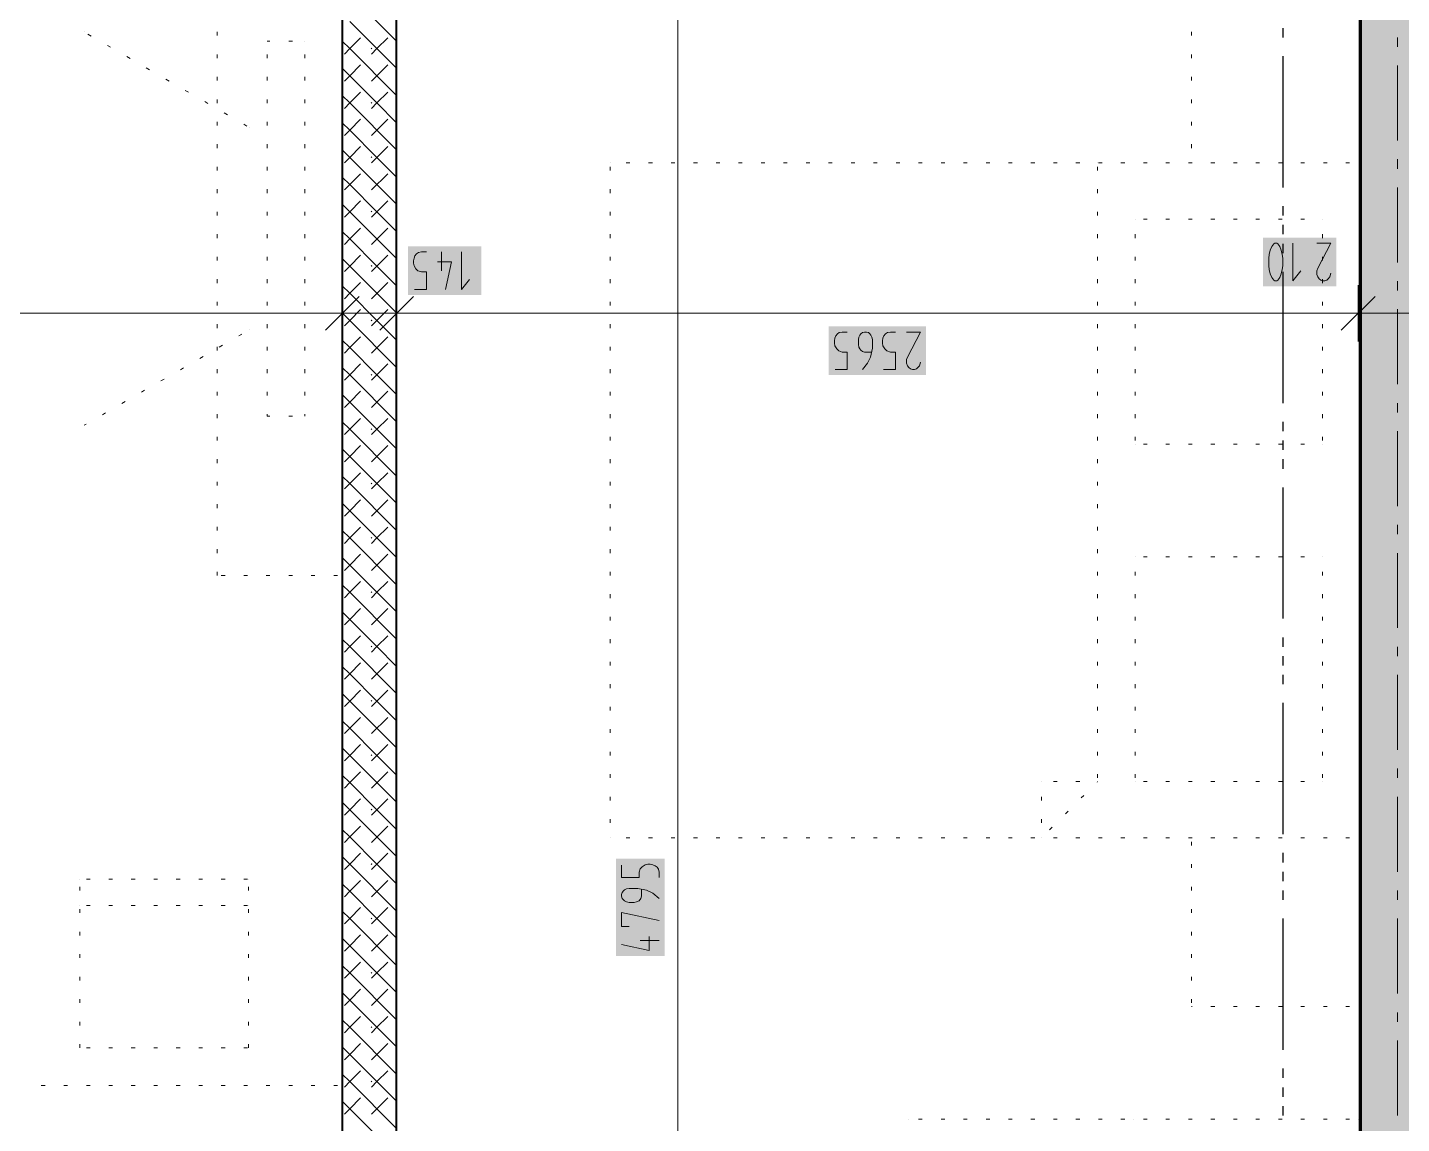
# Model space of a CAD drawing. Header units: millimetres. Extents: x 0 to 594, y 0 to 420.
# Drawn here: x 190.24 to 227.29, y 310.75 to 340.31 of the extents above; entities that cross this region are included whole.
import ezdxf

# ---------------------------------------------------------------- set-up
doc = ezdxf.new("R2010")
doc.units = ezdxf.units.MM
doc.header["$LTSCALE"] = 8
for name, color, linetype in [('PDF_Koty delkove', 7, 'Continuous'), ('PDF_Nabytek', 7, 'Continuous'), ('PDF_Osy hlavni', 7, 'Continuous'), ('PDF_Pozarni useky', 7, 'Continuous'), ('PDF_Pricky zdene', 7, 'Continuous'), ('PDF_Steny obvodove nosne', 7, 'Continuous')]:
    doc.layers.add(name, color=color, linetype=linetype)

msp = doc.modelspace()

# ---------------------------------------------------------------- linework, layer by layer
at = {"layer": 'PDF_Koty delkove', "lineweight": 18}
for points in [[(207.775, 158.52), (207.775, 192.275), (207.775, 196.529), (207.775, 208.798), (207.775, 218.571), (207.775, 220.037), (207.775, 221.553), (207.775, 225.683), (207.775, 240.964), (207.775, 243.694), (207.775, 258.858), (207.775, 261.386), (207.775, 264.115), (207.775, 294.09), (207.775, 295.556), (207.775, 344.032), (207.775, 347.874)], [(200.674, 333.241), (200.998, 333.241), (200.998, 333.713), (200.862, 333.713), (200.768, 333.747), (200.714, 333.798), (200.661, 333.881), (200.647, 333.948), (200.647, 334.016), (200.661, 334.084), (200.687, 334.15), (200.728, 334.201), (200.781, 334.235), (200.862, 334.252), (200.998, 334.252)], [(201.403, 334.252), (201.403, 333.747)], [(201.943, 334.252), (201.943, 333.241), (202.159, 333.51)], [(223.711, 334.084), (223.711, 333.882), (223.725, 333.782), (223.752, 333.663), (223.792, 333.562), (223.846, 333.495), (223.873, 333.478), (223.927, 333.478), (223.954, 333.495), (224.008, 333.562), (224.048, 333.663), (224.076, 333.782), (224.09, 333.882), (224.09, 334.084), (224.076, 334.185), (224.048, 334.303), (224.008, 334.404), (223.954, 334.472), (223.927, 334.489), (223.873, 334.489), (223.846, 334.472), (223.792, 334.404)], [(223.792, 334.404), (223.752, 334.303), (223.725, 334.185), (223.711, 334.084)], [(224.36, 334.489), (224.36, 333.478), (224.575, 333.747)], [(225.008, 334.489), (225.386, 334.489), (225.034, 333.815), (225.008, 333.747), (225.008, 333.646), (225.034, 333.58), (225.075, 333.529), (225.115, 333.495), (225.17, 333.478), (225.223, 333.478), (225.277, 333.495), (225.318, 333.529), (225.358, 333.58), (225.386, 333.68)], [(201.295, 333.983), (201.673, 333.983), (201.51, 333.241)], [(198.726, 333.358), (198.726, 332.6), (198.726, 331.841)], [(200.192, 333.358), (200.192, 332.6), (200.192, 331.841)], [(226.124, 333.358), (226.124, 332.6), (226.124, 331.841)], [(199.181, 333.055), (198.271, 332.145)], [(200.647, 333.055), (199.737, 332.145)], [(226.579, 333.055), (225.669, 332.145)], [(291.938, 332.6), (290.473, 332.6), (289.815, 332.6), (265.973, 332.6), (263.883, 332.6), (262.417, 332.6), (240.314, 332.6), (228.247, 332.6), (226.124, 332.6), (220.319, 332.6), (220.304, 332.6), (200.192, 332.6), (198.726, 332.6), (192.141, 332.6), (164.556, 332.6), (162.433, 332.6), (134.833, 332.6), (128.262, 332.6), (126.796, 332.6), (92.019, 332.6), (89.744, 332.6), (88.278, 332.6), (87.52, 332.6)], [(212.023, 331.083), (212.347, 331.083), (212.347, 331.554), (212.212, 331.554), (212.118, 331.589), (212.064, 331.639), (212.01, 331.723), (211.997, 331.79), (211.997, 331.858), (212.01, 331.925), (212.037, 331.992), (212.078, 332.043), (212.131, 332.077), (212.212, 332.094), (212.347, 332.094)], [(212.995, 331.554), (212.807, 331.554), (212.752, 331.572), (212.712, 331.605), (212.685, 331.639), (212.658, 331.689), (212.645, 331.757), (212.645, 331.891), (212.658, 331.959), (212.685, 332.009), (212.712, 332.043), (212.752, 332.077), (212.807, 332.094), (212.86, 332.094), (212.914, 332.077), (212.955, 332.043), (212.982, 332.009), (213.009, 331.959), (213.023, 331.891), (213.023, 331.655), (212.969, 331.42)], [(213.319, 331.083), (213.644, 331.083), (213.644, 331.554), (213.508, 331.554), (213.414, 331.589), (213.36, 331.639), (213.307, 331.723), (213.293, 331.79), (213.293, 331.858), (213.307, 331.925), (213.333, 331.992), (213.374, 332.043), (213.427, 332.077), (213.508, 332.094), (213.644, 332.094)], [(213.941, 332.094), (214.319, 332.094), (213.968, 331.42), (213.941, 331.352), (213.941, 331.251), (213.968, 331.184), (214.008, 331.134), (214.049, 331.099), (214.103, 331.083), (214.156, 331.083), (214.211, 331.099), (214.251, 331.134), (214.292, 331.184), (214.319, 331.284)], [(212.969, 331.42), (212.888, 331.251), (212.752, 331.083)], [(206.259, 317.715), (206.259, 317.391), (206.73, 317.391), (206.73, 317.527), (206.764, 317.621), (206.815, 317.675), (206.898, 317.728), (206.965, 317.742), (207.033, 317.742), (207.101, 317.728), (207.167, 317.702), (207.218, 317.661), (207.252, 317.608), (207.269, 317.527), (207.269, 317.391)], [(207.269, 316.824), (207.101, 316.96), (206.932, 317.041), (206.696, 317.094), (206.46, 317.094), (206.393, 317.08), (206.342, 317.054), (206.309, 317.027), (206.275, 316.986), (206.259, 316.932), (206.259, 316.879), (206.275, 316.824), (206.309, 316.784), (206.342, 316.757), (206.393, 316.73), (206.46, 316.716), (206.595, 316.716), (206.662, 316.73), (206.73, 316.757), (206.78, 316.824), (206.797, 316.879), (206.797, 317.067)], [(206.46, 316.068), (206.259, 316.068), (206.259, 316.446), (207.269, 316.231)], [(207, 315.798), (207, 315.42), (206.259, 315.582)], [(207.269, 315.69), (206.764, 315.69)]]:
    msp.add_lwpolyline(points, dxfattribs=at)
at = {"layer": 'PDF_Koty delkove', "color": 7, "lineweight": 18, "true_color": 0xffffff, "transparency": 33554559}
for points in [[(225.538, 334.641), (223.56, 334.641), (225.538, 333.327), (223.56, 333.327)], [(202.473, 334.404), (200.496, 334.404), (202.473, 333.09), (200.496, 333.09)], [(214.471, 332.246), (211.845, 332.246), (214.471, 330.932), (211.845, 330.932)], [(207.421, 315.268), (207.421, 317.894), (206.107, 315.268), (206.107, 317.894)]]:
    msp.add_solid(points, dxfattribs=at)
at = {"layer": 'PDF_Nabytek', "lineweight": 13}
for points in [[(191.761, 340.186), (191.761, 340.186)], [(195.348, 340.087), (195.348, 340.188)], [(198.727, 340.087), (198.727, 340.188)], [(221.625, 340.087), (221.625, 340.188)], [(226.174, 340.087), (226.174, 340.188)], [(191.953, 340.075), (191.866, 340.126)], [(192.479, 339.772), (192.391, 339.823)], [(196.777, 339.938), (196.705, 339.938)], [(196.705, 339.938), (196.705, 339.938)], [(196.705, 339.938), (196.705, 339.938)], [(197.384, 339.938), (197.283, 339.938)], [(197.716, 339.938), (197.716, 339.938)], [(197.716, 339.938), (197.716, 339.938)], [(193.004, 339.469), (192.916, 339.519)], [(195.348, 339.48), (195.348, 339.581)], [(196.705, 339.48), (196.705, 339.581)], [(197.716, 339.48), (197.716, 339.581)], [(198.727, 339.48), (198.727, 339.581)], [(221.625, 339.48), (221.625, 339.581)], [(226.174, 339.48), (226.174, 339.581)], [(193.529, 339.165), (193.442, 339.216)], [(194.055, 338.862), (193.967, 338.913)], [(195.348, 338.874), (195.348, 338.975)], [(196.705, 338.874), (196.705, 338.975)], [(197.716, 338.874), (197.716, 338.975)], [(198.727, 338.874), (198.727, 338.975)], [(221.625, 338.874), (221.625, 338.975)], [(226.174, 338.874), (226.174, 338.975)], [(194.58, 338.559), (194.492, 338.609)], [(195.348, 338.267), (195.348, 338.368)], [(196.705, 338.267), (196.705, 338.368)], [(197.716, 338.267), (197.716, 338.368)], [(198.727, 338.267), (198.727, 338.368)], [(221.625, 338.267), (221.625, 338.368)], [(226.174, 338.267), (226.174, 338.368)], [(195.105, 338.256), (195.018, 338.306)], [(195.631, 337.952), (195.543, 338.003)], [(195.348, 337.661), (195.348, 337.762)], [(196.156, 337.649), (196.068, 337.7)], [(196.223, 337.61), (196.223, 337.61)], [(196.705, 337.661), (196.705, 337.762)], [(197.716, 337.661), (197.716, 337.762)], [(198.727, 337.661), (198.727, 337.762)], [(221.625, 337.661), (221.625, 337.762)], [(226.174, 337.661), (226.174, 337.762)], [(195.348, 337.054), (195.348, 337.155)], [(196.705, 337.054), (196.705, 337.155)], [(197.716, 337.054), (197.716, 337.155)], [(198.727, 337.054), (198.727, 337.155)], [(221.625, 337.054), (221.625, 337.155)], [(226.174, 337.054), (226.174, 337.155)], [(195.348, 336.447), (195.348, 336.549)], [(196.705, 336.447), (196.705, 336.549)], [(197.716, 336.447), (197.716, 336.549)], [(198.727, 336.447), (198.727, 336.549)], [(205.955, 336.652), (205.955, 336.652)], [(205.955, 336.652), (205.955, 336.652)], [(205.955, 336.447), (205.955, 336.549)], [(206.483, 336.652), (206.381, 336.652)], [(207.089, 336.652), (206.988, 336.652)], [(207.696, 336.652), (207.595, 336.652)], [(208.302, 336.652), (208.201, 336.652)], [(208.909, 336.652), (208.808, 336.652)], [(209.515, 336.652), (209.414, 336.652)], [(210.122, 336.652), (210.021, 336.652)], [(210.729, 336.652), (210.628, 336.652)], [(211.335, 336.652), (211.234, 336.652)], [(211.942, 336.652), (211.841, 336.652)], [(212.548, 336.652), (212.447, 336.652)], [(213.155, 336.652), (213.054, 336.652)], [(213.762, 336.652), (213.66, 336.652)], [(214.368, 336.652), (214.267, 336.652)], [(214.975, 336.652), (214.874, 336.652)], [(215.581, 336.652), (215.48, 336.652)], [(216.188, 336.652), (216.087, 336.652)], [(216.794, 336.652), (216.693, 336.652)], [(217.401, 336.652), (217.3, 336.652)], [(218.008, 336.652), (217.907, 336.652)], [(218.614, 336.652), (218.513, 336.652)], [(219.098, 336.652), (219.098, 336.652)], [(219.098, 336.447), (219.098, 336.549)], [(219.221, 336.652), (219.12, 336.652)], [(219.827, 336.652), (219.726, 336.652)], [(220.434, 336.652), (220.333, 336.652)], [(221.04, 336.652), (220.939, 336.652)], [(221.647, 336.652), (221.546, 336.652)], [(221.625, 336.652), (221.625, 336.652)], [(222.254, 336.652), (222.153, 336.652)], [(222.86, 336.652), (222.759, 336.652)], [(223.467, 336.652), (223.366, 336.652)], [(224.073, 336.652), (223.972, 336.652)], [(224.68, 336.652), (224.579, 336.652)], [(225.287, 336.652), (225.185, 336.652)], [(225.893, 336.652), (225.792, 336.652)], [(226.174, 336.652), (226.174, 336.652)], [(226.174, 336.652), (226.174, 336.652)], [(226.174, 336.652), (226.174, 336.652)], [(226.174, 336.447), (226.174, 336.549)], [(195.348, 335.841), (195.348, 335.942)], [(196.705, 335.841), (196.705, 335.942)], [(197.716, 335.841), (197.716, 335.942)], [(198.727, 335.841), (198.727, 335.942)], [(205.955, 335.841), (205.955, 335.942)], [(219.098, 335.841), (219.098, 335.942)], [(226.174, 335.841), (226.174, 335.942)], [(195.348, 335.234), (195.348, 335.335)], [(196.705, 335.234), (196.705, 335.335)], [(197.716, 335.234), (197.716, 335.335)], [(198.727, 335.234), (198.727, 335.335)], [(205.955, 335.234), (205.955, 335.335)], [(219.098, 335.234), (219.098, 335.335)], [(220.108, 335.136), (220.108, 335.136)], [(220.108, 335.136), (220.108, 335.136)], [(220.434, 335.136), (220.333, 335.136)], [(221.04, 335.136), (220.939, 335.136)], [(221.647, 335.136), (221.546, 335.136)], [(222.254, 335.136), (222.153, 335.136)], [(222.86, 335.136), (222.759, 335.136)], [(223.467, 335.136), (223.366, 335.136)], [(224.073, 335.136), (223.972, 335.136)], [(224.68, 335.136), (224.579, 335.136)], [(225.163, 335.136), (225.163, 335.136)], [(225.163, 335.136), (225.163, 335.136)], [(226.174, 335.234), (226.174, 335.335)], [(195.348, 334.628), (195.348, 334.729)], [(196.705, 334.628), (196.705, 334.729)], [(197.716, 334.628), (197.716, 334.729)], [(198.727, 334.628), (198.727, 334.729)], [(205.955, 334.628), (205.955, 334.729)], [(219.098, 334.628), (219.098, 334.729)], [(220.108, 334.628), (220.108, 334.729)], [(225.163, 334.628), (225.163, 334.729)], [(226.174, 334.628), (226.174, 334.729)], [(195.348, 334.021), (195.348, 334.122)], [(196.705, 334.021), (196.705, 334.122)], [(197.716, 334.021), (197.716, 334.122)], [(198.727, 334.021), (198.727, 334.122)], [(205.955, 334.021), (205.955, 334.122)], [(219.098, 334.021), (219.098, 334.122)], [(220.108, 334.021), (220.108, 334.122)], [(225.163, 334.021), (225.163, 334.122)], [(226.174, 334.021), (226.174, 334.122)], [(195.348, 333.415), (195.348, 333.516)], [(196.705, 333.415), (196.705, 333.516)], [(197.716, 333.415), (197.716, 333.516)], [(198.727, 333.415), (198.727, 333.516)], [(205.955, 333.415), (205.955, 333.516)], [(219.098, 333.415), (219.098, 333.516)], [(220.108, 333.415), (220.108, 333.516)], [(225.163, 333.415), (225.163, 333.516)], [(226.174, 333.415), (226.174, 333.516)], [(195.348, 332.808), (195.348, 332.909)], [(196.705, 332.808), (196.705, 332.909)], [(197.716, 332.808), (197.716, 332.909)], [(198.727, 332.808), (198.727, 332.909)], [(205.955, 332.808), (205.955, 332.909)], [(219.098, 332.808), (219.098, 332.909)], [(220.108, 332.808), (220.108, 332.909)], [(225.163, 332.808), (225.163, 332.909)], [(226.174, 332.808), (226.174, 332.909)], [(195.348, 332.201), (195.348, 332.302)], [(195.935, 331.989), (196.022, 332.04)], [(196.223, 332.156), (196.223, 332.156)], [(196.705, 332.201), (196.705, 332.302)], [(197.716, 332.201), (197.716, 332.302)], [(198.727, 332.201), (198.727, 332.302)], [(205.955, 332.201), (205.955, 332.302)], [(219.098, 332.201), (219.098, 332.302)], [(220.108, 332.201), (220.108, 332.302)], [(225.163, 332.201), (225.163, 332.302)], [(226.174, 332.201), (226.174, 332.302)], [(195.348, 331.595), (195.348, 331.696)], [(195.41, 331.686), (195.497, 331.736)], [(196.705, 331.595), (196.705, 331.696)], [(197.716, 331.595), (197.716, 331.696)], [(198.727, 331.595), (198.727, 331.696)], [(205.955, 331.595), (205.955, 331.696)], [(219.098, 331.595), (219.098, 331.696)], [(220.108, 331.595), (220.108, 331.696)], [(225.163, 331.595), (225.163, 331.696)], [(226.174, 331.595), (226.174, 331.696)], [(194.884, 331.382), (194.972, 331.433)], [(194.359, 331.079), (194.447, 331.13)], [(195.348, 330.988), (195.348, 331.089)], [(196.705, 330.988), (196.705, 331.089)], [(197.716, 330.988), (197.716, 331.089)], [(198.727, 330.988), (198.727, 331.089)], [(205.955, 330.988), (205.955, 331.089)], [(219.098, 330.988), (219.098, 331.089)], [(220.108, 330.988), (220.108, 331.089)], [(225.163, 330.988), (225.163, 331.089)], [(226.174, 330.988), (226.174, 331.089)], [(193.834, 330.776), (193.921, 330.826)], [(192.783, 330.169), (192.871, 330.22)], [(193.308, 330.473), (193.396, 330.523)], [(195.348, 330.382), (195.348, 330.483)], [(196.705, 330.382), (196.705, 330.483)], [(197.716, 330.382), (197.716, 330.483)], [(198.727, 330.382), (198.727, 330.483)], [(205.955, 330.382), (205.955, 330.483)], [(219.098, 330.382), (219.098, 330.483)], [(220.108, 330.382), (220.108, 330.483)], [(225.163, 330.382), (225.163, 330.483)], [(226.174, 330.382), (226.174, 330.483)], [(192.258, 329.866), (192.345, 329.917)], [(195.348, 329.775), (195.348, 329.876)], [(196.777, 329.828), (196.705, 329.828), (196.705, 329.876)], [(196.705, 329.828), (196.705, 329.828)], [(197.384, 329.828), (197.283, 329.828)], [(197.716, 329.828), (197.716, 329.876)], [(197.716, 329.828), (197.716, 329.828)], [(197.716, 329.828), (197.716, 329.828)], [(198.727, 329.775), (198.727, 329.876)], [(205.955, 329.775), (205.955, 329.876)], [(219.098, 329.775), (219.098, 329.876)], [(220.108, 329.775), (220.108, 329.876)], [(225.163, 329.775), (225.163, 329.876)], [(226.174, 329.775), (226.174, 329.876)], [(191.761, 329.579), (191.82, 329.613)], [(191.761, 329.579), (191.761, 329.579)], [(195.348, 329.168), (195.348, 329.27)], [(198.727, 329.168), (198.727, 329.27)], [(205.955, 329.168), (205.955, 329.27)], [(219.098, 329.168), (219.098, 329.27)], [(220.108, 329.168), (220.108, 329.27)], [(220.108, 329.07), (220.108, 329.07)], [(220.108, 329.07), (220.108, 329.07)], [(220.434, 329.07), (220.333, 329.07)], [(221.04, 329.07), (220.939, 329.07)], [(221.647, 329.07), (221.546, 329.07)], [(222.254, 329.07), (222.153, 329.07)], [(222.86, 329.07), (222.759, 329.07)], [(223.467, 329.07), (223.366, 329.07)], [(224.073, 329.07), (223.972, 329.07)], [(224.68, 329.07), (224.579, 329.07)], [(225.163, 329.168), (225.163, 329.27)], [(225.163, 329.07), (225.163, 329.07)], [(225.163, 329.07), (225.163, 329.07)], [(226.174, 329.168), (226.174, 329.27)], [(195.348, 328.562), (195.348, 328.663)], [(198.727, 328.562), (198.727, 328.663)], [(205.955, 328.562), (205.955, 328.663)], [(219.098, 328.562), (219.098, 328.663)], [(226.174, 328.562), (226.174, 328.663)], [(195.348, 327.955), (195.348, 328.056)], [(198.727, 327.955), (198.727, 328.056)], [(205.955, 327.955), (205.955, 328.056)], [(219.098, 327.955), (219.098, 328.056)], [(226.174, 327.955), (226.174, 328.056)], [(195.348, 327.349), (195.348, 327.45)], [(198.727, 327.349), (198.727, 327.45)], [(205.955, 327.349), (205.955, 327.45)], [(219.098, 327.349), (219.098, 327.45)], [(226.174, 327.349), (226.174, 327.45)], [(195.348, 326.742), (195.348, 326.843)], [(198.727, 326.742), (198.727, 326.843)], [(205.955, 326.742), (205.955, 326.843)], [(219.098, 326.742), (219.098, 326.843)], [(226.174, 326.742), (226.174, 326.843)], [(195.348, 326.136), (195.348, 326.237)], [(198.727, 326.136), (198.727, 326.237)], [(205.955, 326.136), (205.955, 326.237)], [(219.098, 326.136), (219.098, 326.237)], [(226.174, 326.136), (226.174, 326.237)], [(220.108, 326.037), (220.108, 326.037)], [(220.108, 326.037), (220.108, 326.037)], [(220.434, 326.037), (220.333, 326.037)], [(221.04, 326.037), (220.939, 326.037)], [(221.647, 326.037), (221.546, 326.037)], [(222.254, 326.037), (222.153, 326.037)], [(222.86, 326.037), (222.759, 326.037)], [(223.467, 326.037), (223.366, 326.037)], [(224.073, 326.037), (223.972, 326.037)], [(224.68, 326.037), (224.579, 326.037)], [(225.163, 326.037), (225.163, 326.037)], [(225.163, 326.037), (225.163, 326.037)], [(195.348, 325.531), (195.348, 325.63)], [(195.348, 325.531), (195.348, 325.531)], [(195.564, 325.531), (195.463, 325.531)], [(196.171, 325.531), (196.07, 325.531)], [(196.777, 325.531), (196.676, 325.531)], [(197.384, 325.531), (197.283, 325.531)], [(197.99, 325.531), (197.889, 325.531)], [(198.597, 325.531), (198.496, 325.531)], [(198.727, 325.531), (198.727, 325.63)], [(198.727, 325.531), (198.727, 325.531)], [(198.727, 325.531), (198.727, 325.531)], [(205.955, 325.529), (205.955, 325.63)], [(219.098, 325.529), (219.098, 325.63)], [(220.108, 325.529), (220.108, 325.63)], [(225.163, 325.529), (225.163, 325.63)], [(226.174, 325.529), (226.174, 325.63)], [(205.955, 324.922), (205.955, 325.024)], [(219.098, 324.922), (219.098, 325.024)], [(220.108, 324.922), (220.108, 325.024)], [(225.163, 324.922), (225.163, 325.024)], [(226.174, 324.922), (226.174, 325.024)], [(205.955, 324.316), (205.955, 324.417)], [(219.098, 324.316), (219.098, 324.417)], [(220.108, 324.316), (220.108, 324.417)], [(225.163, 324.316), (225.163, 324.417)], [(226.174, 324.316), (226.174, 324.417)], [(205.955, 323.709), (205.955, 323.81)], [(219.098, 323.709), (219.098, 323.81)], [(220.108, 323.709), (220.108, 323.81)], [(225.163, 323.709), (225.163, 323.81)], [(226.174, 323.709), (226.174, 323.81)], [(205.955, 323.103), (205.955, 323.204)], [(219.098, 323.103), (219.098, 323.204)], [(220.108, 323.103), (220.108, 323.204)], [(225.163, 323.103), (225.163, 323.204)], [(226.174, 323.103), (226.174, 323.204)], [(205.955, 322.496), (205.955, 322.597)], [(219.098, 322.496), (219.098, 322.597)], [(220.108, 322.496), (220.108, 322.597)], [(225.163, 322.496), (225.163, 322.597)], [(226.174, 322.496), (226.174, 322.597)], [(205.955, 321.89), (205.955, 321.991)], [(219.098, 321.89), (219.098, 321.991)], [(220.108, 321.89), (220.108, 321.991)], [(225.163, 321.89), (225.163, 321.991)], [(226.174, 321.89), (226.174, 321.991)], [(205.955, 321.283), (205.955, 321.384)], [(219.098, 321.283), (219.098, 321.384)], [(220.108, 321.283), (220.108, 321.384)], [(225.163, 321.283), (225.163, 321.384)], [(226.174, 321.283), (226.174, 321.384)], [(205.955, 320.676), (205.955, 320.777)], [(219.098, 320.676), (219.098, 320.777)], [(220.108, 320.676), (220.108, 320.777)], [(225.163, 320.676), (225.163, 320.777)], [(226.174, 320.676), (226.174, 320.777)], [(205.955, 320.07), (205.955, 320.171)], [(219.098, 320.07), (219.098, 320.171)], [(220.108, 320.07), (220.108, 320.171)], [(225.163, 320.07), (225.163, 320.171)], [(226.174, 320.07), (226.174, 320.171)], [(217.581, 319.971), (217.581, 319.971)], [(217.581, 319.971), (217.581, 319.971)], [(218.008, 319.971), (217.907, 319.971)], [(218.614, 319.971), (218.513, 319.971)], [(219.086, 319.959), (219.098, 319.971)], [(219.098, 319.971), (219.098, 319.971)], [(219.098, 319.971), (219.098, 319.971)], [(219.098, 319.971), (219.098, 319.971)], [(220.108, 319.971), (220.108, 319.971)], [(220.108, 319.971), (220.108, 319.971)], [(220.434, 319.971), (220.333, 319.971)], [(221.04, 319.971), (220.939, 319.971)], [(221.647, 319.971), (221.546, 319.971)], [(222.254, 319.971), (222.153, 319.971)], [(222.86, 319.971), (222.759, 319.971)], [(223.467, 319.971), (223.366, 319.971)], [(224.073, 319.971), (223.972, 319.971)], [(224.68, 319.971), (224.579, 319.971)], [(225.163, 319.971), (225.163, 319.971)], [(225.163, 319.971), (225.163, 319.971)], [(205.955, 319.463), (205.955, 319.564)], [(217.581, 319.463), (217.581, 319.564)], [(218.657, 319.531), (218.729, 319.602)], [(226.174, 319.463), (226.174, 319.564)], [(218.228, 319.102), (218.3, 319.173)], [(205.955, 318.857), (205.955, 318.958)], [(217.581, 318.857), (217.581, 318.958)], [(217.799, 318.673), (217.871, 318.744)], [(226.174, 318.857), (226.174, 318.958)], [(205.955, 318.455), (205.955, 318.455)], [(205.955, 318.455), (205.955, 318.455)], [(206.483, 318.455), (206.381, 318.455)], [(207.089, 318.455), (206.988, 318.455)], [(207.696, 318.455), (207.595, 318.455)], [(208.302, 318.455), (208.201, 318.455)], [(208.909, 318.455), (208.808, 318.455)], [(209.515, 318.455), (209.414, 318.455)], [(210.122, 318.455), (210.021, 318.455)], [(210.729, 318.455), (210.628, 318.455)], [(211.335, 318.455), (211.234, 318.455)], [(211.942, 318.455), (211.841, 318.455)], [(212.548, 318.455), (212.447, 318.455)], [(213.155, 318.455), (213.054, 318.455)], [(213.762, 318.455), (213.66, 318.455)], [(214.368, 318.455), (214.267, 318.455)], [(214.975, 318.455), (214.874, 318.455)], [(215.581, 318.455), (215.48, 318.455)], [(216.188, 318.455), (216.087, 318.455)], [(216.794, 318.455), (216.693, 318.455)], [(217.401, 318.455), (217.3, 318.455)], [(217.581, 318.455), (217.581, 318.455)], [(217.581, 318.455), (217.581, 318.455)], [(218.008, 318.455), (217.907, 318.455)], [(218.614, 318.455), (218.513, 318.455)], [(219.221, 318.455), (219.12, 318.455)], [(219.827, 318.455), (219.726, 318.455)], [(220.434, 318.455), (220.333, 318.455)], [(221.04, 318.455), (220.939, 318.455)], [(221.647, 318.455), (221.546, 318.455)], [(221.625, 318.455), (221.625, 318.455)], [(221.625, 318.25), (221.625, 318.351)], [(222.254, 318.455), (222.153, 318.455)], [(222.86, 318.455), (222.759, 318.455)], [(223.467, 318.455), (223.366, 318.455)], [(224.073, 318.455), (223.972, 318.455)], [(224.68, 318.455), (224.579, 318.455)], [(225.287, 318.455), (225.185, 318.455)], [(225.893, 318.455), (225.792, 318.455)], [(226.174, 318.455), (226.174, 318.455)], [(226.174, 318.455), (226.174, 318.455)], [(226.174, 318.455), (226.174, 318.455)], [(226.174, 318.25), (226.174, 318.351)], [(221.625, 317.643), (221.625, 317.745)], [(226.174, 317.643), (226.174, 317.745)], [(191.645, 317.343), (191.645, 317.343)], [(191.645, 317.343), (191.645, 317.343)], [(191.925, 317.343), (191.824, 317.343)], [(192.531, 317.343), (192.43, 317.343)], [(193.138, 317.343), (193.037, 317.343)], [(193.744, 317.343), (193.643, 317.343)], [(194.351, 317.343), (194.25, 317.343)], [(194.958, 317.343), (194.856, 317.343)], [(195.564, 317.343), (195.463, 317.343)], [(196.171, 317.343), (196.07, 317.343)], [(196.195, 317.343), (196.195, 317.343)], [(196.195, 317.343), (196.195, 317.343)], [(191.645, 317.037), (191.645, 317.138)], [(196.195, 317.037), (196.195, 317.138)], [(221.625, 317.037), (221.625, 317.138)], [(226.174, 317.037), (226.174, 317.138)], [(191.645, 316.635), (191.645, 316.635)], [(191.645, 316.43), (191.645, 316.531)], [(191.925, 316.635), (191.824, 316.635)], [(192.531, 316.635), (192.43, 316.635)], [(193.138, 316.635), (193.037, 316.635)], [(193.744, 316.635), (193.643, 316.635)], [(194.351, 316.635), (194.25, 316.635)], [(194.958, 316.635), (194.856, 316.635)], [(195.564, 316.635), (195.463, 316.635)], [(196.171, 316.635), (196.07, 316.635)], [(196.195, 316.635), (196.195, 316.635)], [(196.195, 316.43), (196.195, 316.531)], [(221.625, 316.43), (221.625, 316.531)], [(226.174, 316.43), (226.174, 316.531)], [(191.645, 315.824), (191.645, 315.925)], [(196.195, 315.824), (196.195, 315.925)], [(221.625, 315.824), (221.625, 315.925)], [(226.174, 315.824), (226.174, 315.925)], [(191.645, 315.217), (191.645, 315.318)], [(196.195, 315.217), (196.195, 315.318)], [(221.625, 315.217), (221.625, 315.318)], [(226.174, 315.217), (226.174, 315.318)], [(191.645, 314.611), (191.645, 314.712)], [(196.195, 314.611), (196.195, 314.712)], [(221.625, 314.611), (221.625, 314.712)], [(226.174, 314.611), (226.174, 314.712)], [(191.645, 314.004), (191.645, 314.105)], [(196.195, 314.004), (196.195, 314.105)], [(221.625, 314.004), (221.625, 314.105)], [(221.625, 313.905), (221.625, 313.905)], [(221.647, 313.905), (221.625, 313.905)], [(221.625, 313.905), (221.625, 313.905)], [(222.254, 313.905), (222.153, 313.905)], [(222.86, 313.905), (222.759, 313.905)], [(223.467, 313.905), (223.366, 313.905)], [(224.073, 313.905), (223.972, 313.905)], [(224.68, 313.905), (224.579, 313.905)], [(225.287, 313.905), (225.185, 313.905)], [(225.893, 313.905), (225.792, 313.905)], [(226.174, 314.004), (226.174, 314.105)], [(226.174, 313.905), (226.174, 313.905)], [(226.174, 313.905), (226.174, 313.905)], [(191.645, 313.397), (191.645, 313.498)], [(196.195, 313.397), (196.195, 313.498)], [(191.645, 312.793), (191.645, 312.892)], [(191.645, 312.793), (191.645, 312.793)], [(191.645, 312.793), (191.645, 312.793)], [(191.925, 312.793), (191.824, 312.793)], [(192.531, 312.793), (192.43, 312.793)], [(193.138, 312.793), (193.037, 312.793)], [(193.744, 312.793), (193.643, 312.793)], [(194.351, 312.793), (194.25, 312.793)], [(194.958, 312.793), (194.856, 312.793)], [(195.564, 312.793), (195.463, 312.793)], [(196.171, 312.793), (196.07, 312.793)], [(196.195, 312.793), (196.195, 312.892)], [(196.195, 312.793), (196.195, 312.793)], [(196.195, 312.793), (196.195, 312.793)], [(190.711, 311.782), (190.61, 311.782)], [(191.318, 311.782), (191.217, 311.782)], [(191.925, 311.782), (191.824, 311.782)], [(192.531, 311.782), (192.43, 311.782)], [(193.138, 311.782), (193.037, 311.782)], [(193.744, 311.782), (193.643, 311.782)], [(194.351, 311.782), (194.25, 311.782)], [(194.958, 311.782), (194.856, 311.782)], [(195.564, 311.782), (195.463, 311.782)], [(196.171, 311.782), (196.07, 311.782)], [(196.777, 311.782), (196.676, 311.782)], [(197.384, 311.782), (197.283, 311.782)], [(197.99, 311.782), (197.889, 311.782)], [(198.597, 311.782), (198.496, 311.782)], [(198.727, 311.782), (198.727, 311.782)], [(198.727, 311.782), (198.727, 311.782)], [(198.727, 311.578), (198.727, 311.679)], [(198.727, 310.971), (198.727, 311.072)], [(213.992, 310.872), (213.992, 310.872)], [(213.992, 310.872), (213.992, 310.872)], [(213.992, 310.872), (213.992, 310.872)], [(214.368, 310.872), (214.267, 310.872)], [(214.975, 310.872), (214.874, 310.872)], [(215.581, 310.872), (215.48, 310.872)], [(216.188, 310.872), (216.087, 310.872)], [(216.794, 310.872), (216.693, 310.872)], [(217.401, 310.872), (217.3, 310.872)], [(218.008, 310.872), (217.907, 310.872)], [(218.614, 310.872), (218.513, 310.872)], [(219.221, 310.872), (219.12, 310.872)], [(219.827, 310.872), (219.726, 310.872)], [(220.058, 310.872), (220.058, 310.872)], [(220.434, 310.872), (220.333, 310.872)], [(221.04, 310.872), (220.939, 310.872)], [(221.647, 310.872), (221.546, 310.872)], [(222.254, 310.872), (222.153, 310.872)], [(222.86, 310.872), (222.759, 310.872)], [(223.467, 310.872), (223.366, 310.872)], [(224.073, 310.872), (223.972, 310.872)], [(224.68, 310.872), (224.579, 310.872)], [(225.287, 310.872), (225.185, 310.872)], [(225.893, 310.872), (225.792, 310.872)], [(226.124, 310.872), (226.124, 310.872)]]:
    msp.add_lwpolyline(points, dxfattribs=at)
at = {"layer": 'PDF_Osy hlavni', "lineweight": 18}
for points in [[(227.185, 339.784), (227.185, 340.036)], [(227.185, 337.256), (227.185, 339.278)], [(227.185, 336.498), (227.185, 336.751)], [(227.185, 333.971), (227.185, 335.993)], [(227.185, 333.212), (227.185, 333.465)], [(227.185, 330.685), (227.185, 332.707)], [(227.185, 329.927), (227.185, 330.179)], [(227.185, 327.399), (227.185, 329.421)], [(227.185, 326.641), (227.185, 326.894)], [(227.185, 324.114), (227.185, 326.136)], [(227.185, 323.355), (227.185, 323.608)], [(227.185, 320.828), (227.185, 322.85)], [(227.185, 320.07), (227.185, 320.323)], [(227.185, 317.542), (227.185, 319.564)], [(227.185, 316.784), (227.185, 317.037)], [(227.185, 314.257), (227.185, 316.279)], [(227.185, 313.498), (227.185, 313.751)], [(227.185, 310.971), (227.185, 312.993)]]:
    msp.add_lwpolyline(points, dxfattribs=at)
at = {"layer": 'PDF_Pozarni useky', "lineweight": 30}
for points in [[(224.102, 340.036), (224.102, 340.289)], [(224.102, 335.993), (224.102, 339.531)], [(224.102, 335.234), (224.102, 335.487)], [(224.102, 334.729), (224.102, 334.982)], [(224.102, 334.223), (224.102, 334.476)], [(224.102, 330.179), (224.102, 333.718)], [(224.102, 329.421), (224.102, 329.674)], [(224.102, 328.916), (224.102, 329.168)], [(224.102, 328.41), (224.102, 328.663)], [(224.102, 324.366), (224.102, 327.905)], [(224.102, 323.608), (224.102, 323.861)], [(224.102, 323.103), (224.102, 323.355)], [(224.102, 322.597), (224.102, 322.85)], [(224.102, 318.553), (224.102, 322.092)], [(224.102, 317.795), (224.102, 318.048)], [(224.102, 317.29), (224.102, 317.542)], [(224.102, 316.784), (224.102, 317.037)], [(224.102, 312.74), (224.102, 316.279)], [(224.102, 311.982), (224.102, 312.235)], [(224.102, 311.477), (224.102, 311.729)], [(224.102, 310.971), (224.102, 311.224)]]:
    msp.add_lwpolyline(points, dxfattribs=at)
at = {"layer": 'PDF_Pricky zdene', "lineweight": 40}
msp.add_lwpolyline([(200.192, 295.556), (200.192, 344.032), (200.192, 344.184), (198.726, 344.184), (198.726, 344.032), (198.726, 295.556), (198.727, 295.556)], close=True, dxfattribs=at)
at = {"layer": 'PDF_Pricky zdene', "lineweight": 9}
for points in [[(200.192, 339.938), (198.929, 341.201), (198.726, 341.404)], [(199.662, 339.735), (198.929, 340.468)], [(200.192, 338.472), (198.929, 339.735), (198.726, 339.938)], [(198.929, 339.735), (199.222, 340.029)], [(199.662, 339.735), (199.955, 340.029)], [(198.782, 339.589), (198.929, 339.735)], [(199.515, 339.589), (199.662, 339.735)], [(200.192, 339.205), (199.662, 339.735)], [(198.929, 339.003), (198.726, 339.205)], [(198.929, 339.003), (199.222, 339.296)], [(199.515, 338.856), (199.955, 339.296)], [(198.782, 338.856), (198.929, 339.003)], [(199.662, 338.27), (198.929, 339.003)], [(200.192, 337.006), (198.929, 338.27), (198.726, 338.472)], [(198.929, 338.27), (199.222, 338.563)], [(199.662, 338.27), (199.955, 338.563)], [(198.782, 338.123), (198.929, 338.27)], [(199.515, 338.123), (199.662, 338.27)], [(200.192, 337.739), (199.662, 338.27)], [(198.929, 337.537), (198.726, 337.739)], [(198.929, 337.537), (199.222, 337.83)], [(199.515, 337.39), (199.955, 337.83)], [(198.782, 337.39), (198.929, 337.537)], [(199.662, 336.804), (198.929, 337.537)], [(200.192, 335.54), (198.929, 336.804), (198.726, 337.006)], [(198.929, 336.804), (199.222, 337.097)], [(199.662, 336.804), (199.955, 337.097)], [(198.782, 336.657), (198.929, 336.804)], [(199.515, 336.657), (199.662, 336.804)], [(200.192, 336.273), (199.662, 336.804)], [(198.929, 336.071), (198.726, 336.273)], [(198.929, 336.071), (199.222, 336.364)], [(199.515, 335.924), (199.955, 336.364)], [(198.782, 335.924), (198.929, 336.071)], [(199.662, 335.338), (198.929, 336.071)], [(200.192, 334.074), (198.929, 335.338), (198.726, 335.54)], [(198.929, 335.338), (199.222, 335.631)], [(199.662, 335.338), (199.955, 335.631)], [(198.782, 335.191), (198.929, 335.338)], [(199.515, 335.191), (199.662, 335.338)], [(200.192, 334.807), (199.662, 335.338)], [(198.929, 334.605), (198.726, 334.807)], [(198.929, 334.605), (199.222, 334.898)], [(199.515, 334.458), (199.955, 334.898)], [(198.782, 334.458), (198.929, 334.605)], [(199.662, 333.872), (198.929, 334.605)], [(200.192, 332.608), (198.929, 333.872), (198.726, 334.074)], [(198.929, 333.872), (199.222, 334.165)], [(199.662, 333.872), (199.955, 334.165)], [(198.782, 333.725), (198.929, 333.872)], [(199.515, 333.725), (199.662, 333.872)], [(200.192, 333.341), (199.662, 333.872)], [(198.929, 333.139), (198.726, 333.341)], [(198.782, 332.992), (198.929, 333.139)], [(198.929, 333.139), (199.222, 333.432)], [(199.662, 332.406), (198.929, 333.139)], [(199.515, 332.992), (199.955, 333.432)], [(200.192, 331.142), (198.929, 332.406), (198.726, 332.608)], [(198.782, 332.259), (198.929, 332.406)], [(198.929, 332.406), (199.222, 332.699)], [(199.515, 332.259), (199.662, 332.406)], [(199.662, 332.406), (199.955, 332.699)], [(200.192, 331.875), (199.662, 332.406)], [(198.929, 331.673), (198.726, 331.875)], [(198.782, 331.526), (198.929, 331.673)], [(198.929, 331.673), (199.222, 331.966)], [(199.662, 330.94), (198.929, 331.673)], [(199.515, 331.526), (199.955, 331.966)], [(200.192, 329.676), (198.929, 330.94), (198.726, 331.142)], [(198.782, 330.793), (198.929, 330.94)], [(198.929, 330.94), (199.222, 331.233)], [(199.515, 330.793), (199.662, 330.94)], [(199.662, 330.94), (199.955, 331.233)], [(200.192, 330.409), (199.662, 330.94)], [(198.929, 330.207), (198.726, 330.409)], [(198.782, 330.061), (198.929, 330.207)], [(198.929, 330.207), (199.222, 330.5)], [(199.515, 329.328), (199.662, 329.474), (198.929, 330.207)], [(199.515, 330.061), (199.955, 330.5)], [(200.192, 328.211), (198.929, 329.474), (198.726, 329.676)], [(198.782, 329.328), (198.929, 329.474)], [(198.929, 329.474), (199.222, 329.767)], [(199.662, 329.474), (199.955, 329.767)], [(200.192, 328.944), (199.662, 329.474)], [(198.929, 328.741), (198.726, 328.944)], [(198.782, 328.595), (198.929, 328.741)], [(198.929, 328.741), (199.222, 329.034)], [(199.515, 327.862), (199.662, 328.008), (198.929, 328.741)], [(199.515, 328.595), (199.955, 329.034)], [(200.192, 326.745), (198.929, 328.008), (198.726, 328.211)], [(198.782, 327.862), (198.929, 328.008)], [(198.929, 328.008), (199.222, 328.301)], [(199.662, 328.008), (199.955, 328.301)], [(200.192, 327.478), (199.662, 328.008)], [(198.929, 327.275), (198.726, 327.478)], [(198.782, 327.129), (198.929, 327.275)], [(198.929, 327.275), (199.222, 327.568)], [(199.515, 326.396), (199.662, 326.542), (198.929, 327.275)], [(199.515, 327.129), (199.955, 327.568)], [(200.192, 325.279), (198.929, 326.542), (198.726, 326.745)], [(198.782, 326.396), (198.929, 326.542)], [(198.929, 326.542), (199.222, 326.836)], [(199.662, 326.542), (199.955, 326.836)], [(200.192, 326.012), (199.662, 326.542)], [(198.929, 325.809), (199.222, 326.103)], [(199.515, 325.663), (199.955, 326.103)], [(198.929, 325.809), (198.726, 326.012)], [(198.782, 325.663), (198.929, 325.809)], [(199.515, 324.93), (199.662, 325.076), (198.929, 325.809)], [(198.929, 325.076), (199.222, 325.37)], [(199.662, 325.076), (199.955, 325.37)], [(200.192, 323.813), (198.929, 325.076), (198.726, 325.279)], [(198.782, 324.93), (198.929, 325.076)], [(200.192, 324.546), (199.662, 325.076)], [(198.929, 324.343), (199.222, 324.637)], [(199.515, 324.197), (199.955, 324.637)], [(198.929, 324.343), (198.726, 324.546)], [(198.782, 324.197), (198.929, 324.343)], [(199.515, 323.464), (199.662, 323.611), (198.929, 324.343)], [(198.929, 323.611), (199.222, 323.904)], [(199.662, 323.611), (199.955, 323.904)], [(200.192, 322.347), (198.929, 323.611), (198.726, 323.813)], [(198.782, 323.464), (198.929, 323.611)], [(200.192, 323.08), (199.662, 323.611)], [(198.929, 322.878), (199.222, 323.171)], [(199.515, 322.731), (199.955, 323.171)], [(198.929, 322.878), (198.726, 323.08)], [(198.782, 322.731), (198.929, 322.878)], [(199.515, 321.998), (199.662, 322.145), (198.929, 322.878)], [(198.929, 322.145), (199.222, 322.438)], [(199.662, 322.145), (199.955, 322.438)], [(200.192, 320.881), (198.929, 322.145), (198.726, 322.347)], [(198.782, 321.998), (198.929, 322.145)], [(200.192, 321.614), (199.662, 322.145)], [(198.929, 321.412), (199.222, 321.705)], [(199.515, 321.265), (199.955, 321.705)], [(198.929, 321.412), (198.726, 321.614)], [(198.782, 321.265), (198.929, 321.412)], [(199.515, 320.532), (199.662, 320.679), (198.929, 321.412)], [(198.929, 320.679), (199.222, 320.972)], [(199.662, 320.679), (199.955, 320.972)], [(200.192, 319.415), (198.929, 320.679), (198.726, 320.881)], [(198.782, 320.532), (198.929, 320.679)], [(200.192, 320.148), (199.662, 320.679)], [(198.929, 319.946), (199.222, 320.239)], [(199.515, 319.799), (199.955, 320.239)], [(198.929, 319.946), (198.726, 320.148)], [(198.782, 319.799), (198.929, 319.946)], [(199.515, 319.066), (199.662, 319.213), (198.929, 319.946)], [(198.929, 319.213), (199.222, 319.506)], [(199.662, 319.213), (199.955, 319.506)], [(200.192, 317.949), (198.929, 319.213), (198.726, 319.415)], [(198.782, 319.066), (198.929, 319.213)], [(200.192, 318.682), (199.662, 319.213)], [(198.929, 318.48), (199.222, 318.773)], [(199.515, 318.333), (199.955, 318.773)], [(198.929, 318.48), (198.726, 318.682)], [(198.782, 318.333), (198.929, 318.48)], [(199.515, 317.6), (199.662, 317.747), (198.929, 318.48)], [(198.929, 317.747), (198.726, 317.949)], [(200.192, 316.483), (198.929, 317.747), (199.222, 318.04)], [(199.662, 317.747), (199.955, 318.04)], [(198.782, 317.6), (198.929, 317.747)], [(200.192, 317.216), (199.662, 317.747)], [(198.929, 317.014), (198.726, 317.216)], [(198.929, 317.014), (199.222, 317.307)], [(199.515, 316.867), (199.955, 317.307)], [(198.782, 316.867), (198.929, 317.014)], [(199.515, 316.134), (199.662, 316.281), (198.929, 317.014)], [(198.929, 316.281), (198.726, 316.483)], [(200.192, 315.017), (198.929, 316.281), (199.222, 316.574)], [(199.662, 316.281), (199.955, 316.574)], [(198.782, 316.134), (198.929, 316.281)], [(200.192, 315.75), (199.662, 316.281)], [(198.929, 315.548), (198.726, 315.75)], [(198.929, 315.548), (199.222, 315.841)], [(199.515, 315.401), (199.955, 315.841)], [(198.782, 315.401), (198.929, 315.548)], [(200.192, 314.285), (199.662, 314.815), (198.929, 315.548)], [(198.929, 314.815), (198.726, 315.017)], [(200.192, 313.552), (198.929, 314.815), (199.222, 315.108)], [(199.515, 314.669), (199.662, 314.815), (199.955, 315.108)], [(198.782, 314.669), (198.929, 314.815)], [(198.929, 314.082), (198.726, 314.285)], [(198.929, 314.082), (199.222, 314.375)], [(199.515, 313.936), (199.955, 314.375)], [(198.782, 313.936), (198.929, 314.082)], [(200.192, 312.819), (199.662, 313.349), (198.929, 314.082)], [(198.929, 313.349), (198.726, 313.552)], [(200.192, 312.086), (198.929, 313.349), (199.222, 313.642)], [(199.515, 313.203), (199.662, 313.349), (199.955, 313.642)], [(198.782, 313.203), (198.929, 313.349)], [(198.929, 312.616), (198.726, 312.819)], [(198.929, 312.616), (199.222, 312.909)], [(199.515, 312.47), (199.955, 312.909)], [(198.782, 312.47), (198.929, 312.616)], [(200.192, 311.353), (199.662, 311.883), (198.929, 312.616)], [(198.929, 311.883), (198.726, 312.086)], [(200.192, 310.62), (198.929, 311.883), (199.222, 312.176)], [(199.515, 311.737), (199.662, 311.883), (199.955, 312.176)], [(198.782, 311.737), (198.929, 311.883)], [(198.929, 311.15), (198.726, 311.353)], [(198.929, 311.15), (199.222, 311.444)], [(199.515, 311.004), (199.955, 311.444)], [(198.782, 311.004), (198.929, 311.15)], [(200.192, 309.887), (199.662, 310.417), (198.929, 311.15)]]:
    msp.add_lwpolyline(points, dxfattribs=at)
at = {"layer": 'PDF_Pricky zdene', "lineweight": 9, "transparency": 33554559}
for points in [[(198.929, 339.713), (198.906, 339.735), (198.951, 339.735), (198.929, 339.758)], [(199.515, 339.716), (199.492, 339.738), (199.538, 339.738), (199.515, 339.761)], [(198.929, 338.247), (198.906, 338.27), (198.951, 338.27), (198.929, 338.292)], [(199.515, 338.25), (199.492, 338.272), (199.538, 338.272), (199.515, 338.295)], [(198.929, 336.781), (198.906, 336.804), (198.951, 336.804), (198.929, 336.826)], [(199.515, 336.784), (199.492, 336.807), (199.538, 336.807), (199.515, 336.829)], [(198.929, 335.315), (198.906, 335.338), (198.951, 335.338), (198.929, 335.36)], [(199.515, 335.318), (199.492, 335.341), (199.538, 335.341), (199.515, 335.363)], [(198.929, 333.849), (198.906, 333.872), (198.951, 333.872), (198.929, 333.895)], [(199.515, 333.852), (199.492, 333.875), (199.538, 333.875), (199.515, 333.898)], [(198.929, 332.383), (198.906, 332.406), (198.951, 332.406), (198.929, 332.429)], [(199.515, 332.386), (199.492, 332.409), (199.538, 332.409), (199.515, 332.432)], [(198.929, 330.917), (198.906, 330.94), (198.951, 330.94), (198.929, 330.963)], [(199.515, 330.92), (199.492, 330.943), (199.538, 330.943), (199.515, 330.966)], [(198.929, 329.451), (198.906, 329.474), (198.951, 329.474), (198.929, 329.497)], [(199.515, 329.454), (199.492, 329.477), (199.538, 329.477), (199.515, 329.5)], [(198.929, 327.985), (198.906, 328.008), (198.951, 328.008), (198.929, 328.031)], [(199.515, 327.988), (199.492, 328.011), (199.538, 328.011), (199.515, 328.034)], [(198.929, 326.52), (198.906, 326.542), (198.951, 326.542), (198.929, 326.565)], [(199.515, 326.523), (199.492, 326.545), (199.538, 326.545), (199.515, 326.568)], [(198.929, 325.054), (198.906, 325.076), (198.951, 325.076), (198.929, 325.099)], [(199.515, 325.057), (199.492, 325.079), (199.538, 325.079), (199.515, 325.102)], [(198.929, 323.588), (198.906, 323.611), (198.951, 323.611), (198.929, 323.633)], [(199.515, 323.591), (199.492, 323.613), (199.538, 323.613), (199.515, 323.636)], [(198.929, 322.122), (198.906, 322.145), (198.951, 322.145), (198.929, 322.167)], [(199.515, 322.125), (199.492, 322.148), (199.538, 322.148), (199.515, 322.17)], [(198.929, 320.656), (198.906, 320.679), (198.951, 320.679), (198.929, 320.701)], [(199.515, 320.659), (199.492, 320.682), (199.538, 320.682), (199.515, 320.704)], [(198.929, 319.19), (198.906, 319.213), (198.951, 319.213), (198.929, 319.236)], [(199.515, 319.193), (199.492, 319.216), (199.538, 319.216), (199.515, 319.239)], [(198.929, 317.724), (198.906, 317.747), (198.951, 317.747), (198.929, 317.77)], [(199.515, 317.727), (199.492, 317.75), (199.538, 317.75), (199.515, 317.773)], [(198.929, 316.258), (198.906, 316.281), (198.951, 316.281), (198.929, 316.304)], [(199.515, 316.261), (199.492, 316.284), (199.538, 316.284), (199.515, 316.307)], [(198.929, 314.792), (198.906, 314.815), (198.951, 314.815), (198.929, 314.838)], [(199.515, 314.795), (199.492, 314.818), (199.538, 314.818), (199.515, 314.841)], [(198.929, 313.326), (198.906, 313.349), (198.951, 313.349), (198.929, 313.372)], [(199.515, 313.329), (199.492, 313.352), (199.538, 313.352), (199.515, 313.375)], [(198.929, 311.861), (198.906, 311.883), (198.951, 311.883), (198.929, 311.906)], [(199.515, 311.863), (199.492, 311.886), (199.538, 311.886), (199.515, 311.909)]]:
    msp.add_solid(points, dxfattribs=at)
at = {"layer": 'PDF_Steny obvodove nosne', "lineweight": 70}
msp.add_lwpolyline([(226.174, 351.958), (226.174, 347.874), (226.174, 346.61), (226.174, 344.032), (226.174, 288.985), (226.174, 287.519), (226.174, 261.588), (226.174, 259.01), (228.196, 259.01), (228.196, 261.436), (228.196, 269.827), (228.196, 271.394), (228.196, 282.515), (228.196, 350.13), (228.196, 352.635)], close=True, dxfattribs=at)
at = {"layer": 'PDF_Steny obvodove nosne', "color": 9, "lineweight": 9, "true_color": 0xc0c0c0, "transparency": 33554559}
msp.add_solid([(226.174, 351.958), (226.174, 259.01), (228.196, 352.635), (228.196, 259.01)], dxfattribs=at)

doc.saveas('drawing.dxf')
